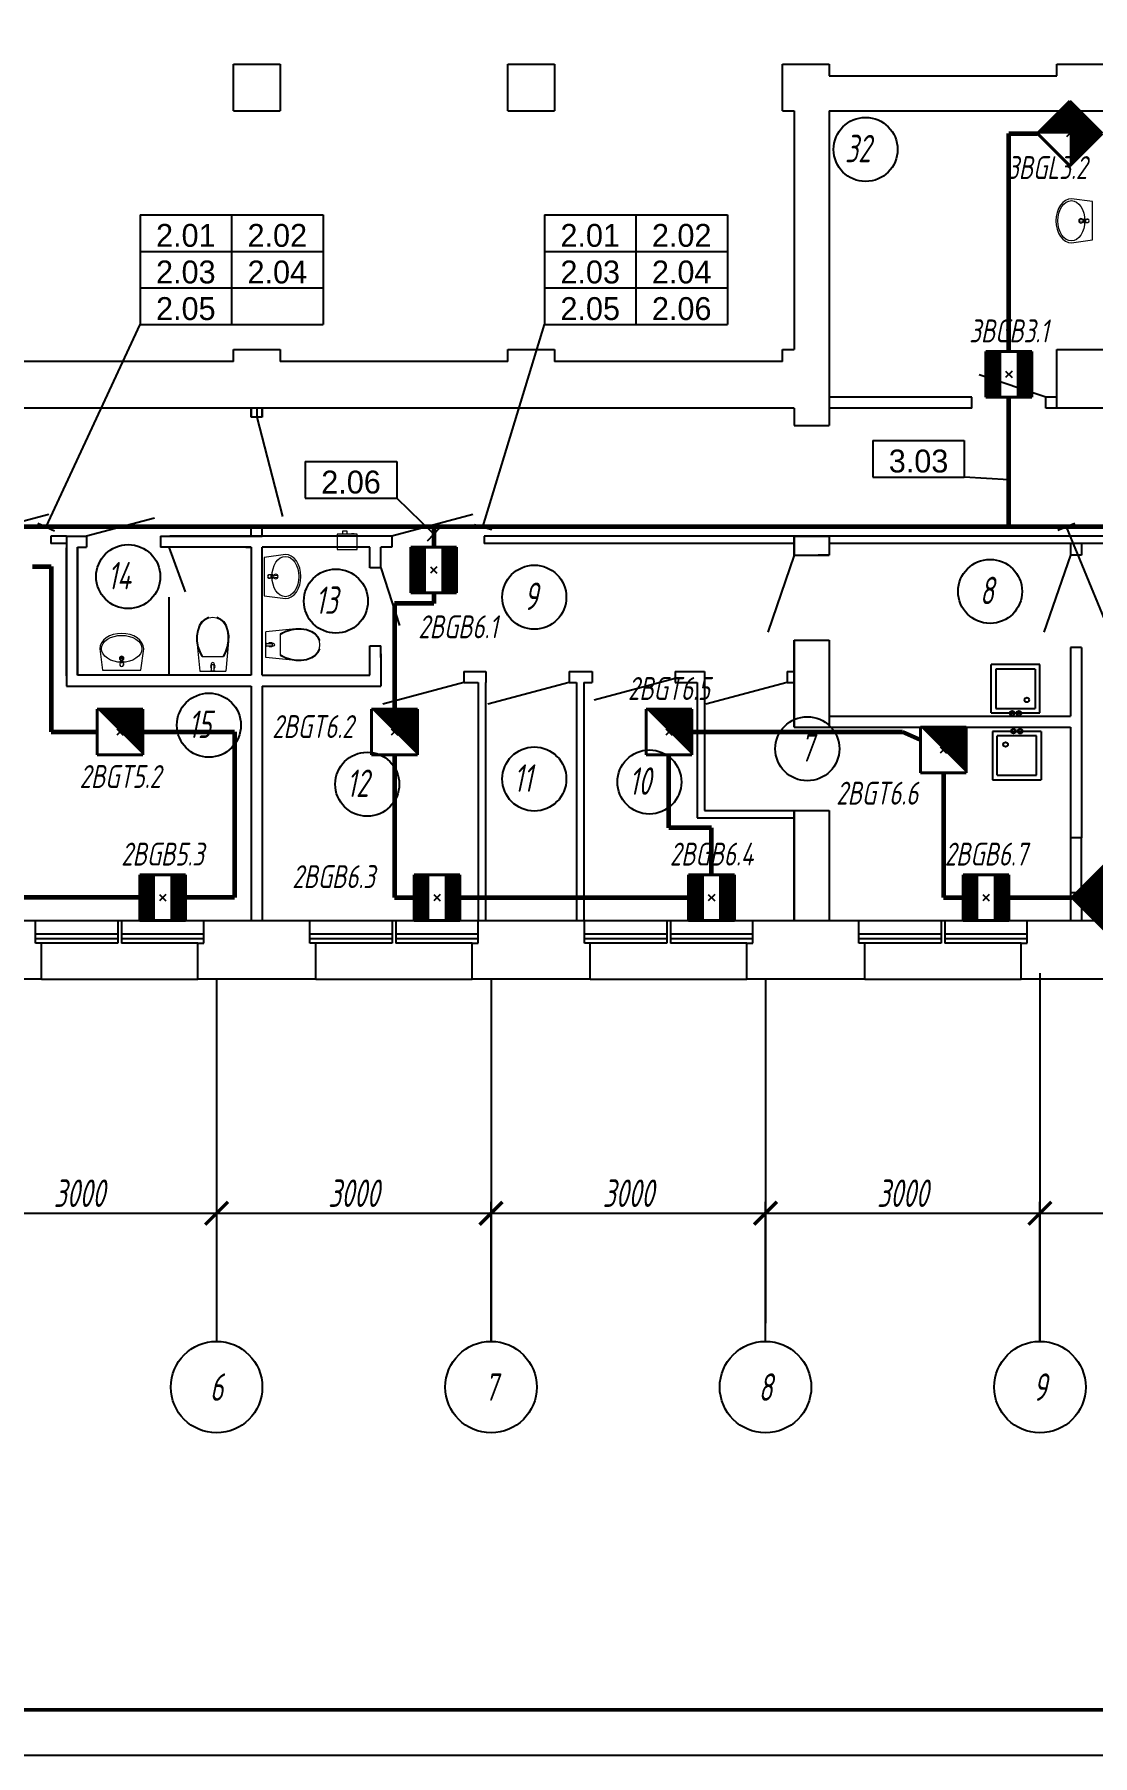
# Model space of a CAD drawing. Extents: x 0 to 1720, y -2086 to 3873.
# Drawn here: x 163.1 to 278.7, y -1192 to -1003.9 of the extents above; entities that cross this region are included whole.
import ezdxf
from ezdxf.enums import TextEntityAlignment as Align

# ---------------------------------------------------------------- set-up
doc = ezdxf.new("R2010")
doc.units = 0
for name, color, linetype, lineweight in [('1сантех', 160, 'Continuous', 13), ('EL_DEVICE', 1, 'Continuous', 40), ('EL_KABLE', 9, 'Continuous', 60)]:
    doc.layers.add(name, color=color, linetype=linetype, lineweight=lineweight)
for name, color, linetype in [('EL_DEVICE_NAME', 7, 'Continuous'), ('FORMAT', 134, 'Continuous'), ('OSI', 5, 'Continuous'), ('PLAN', 2, 'Continuous'), ('SYS_PIN', 7, 'Continuous')]:
    doc.layers.add(name, color=color, linetype=linetype)
doc.styles.add('R2_5', font='romant.shx', dxfattribs={"width": 0.65, "oblique": 12, "height": 2.5})

# ---------------------------------------------------------------- blocks, each defined once
blk = doc.blocks.new('раковина')
at = {"lineweight": 0}
for p, q in [((471040, 84579), (471009, 84347)), ((471459, 84579), (471040, 84579)), ((471040, 84578), (471040, 84578)), ((471094, 84451), (471127, 84470)), ((471127, 84470), (471165, 84483)), ((471165, 84483), (471207, 84492)), ((471207, 84492), (471250, 84495)), ((471231, 84521), (471231, 84525)), ((471233, 84489), (471231, 84521)), ((471236, 84481), (471241, 84439)), ((471239, 84502), (471261, 84502)), ((471239, 84502), (471261, 84502)), ((471239, 84490), (471239, 84502)), ((471250, 84495), (471293, 84492)), ((471259, 84439), (471264, 84481)), ((471261, 84502), (471261, 84490)), ((471267, 84489), (471269, 84521)), ((471269, 84521), (471269, 84525)), ((471293, 84492), (471334, 84483)), ((471334, 84483), (471372, 84470)), ((471372, 84470), (471405, 84451)), ((471489, 84347), (471459, 84579)), ((471459, 84578), (471459, 84578)), ((471009, 84347), (471014, 84314)), ((471014, 84314), (471028, 84283)), ((471028, 84283), (471050, 84253)), ((471029, 84347), (471034, 84376)), ((471034, 84318), (471029, 84347)), ((471034, 84376), (471046, 84404)), ((471046, 84291), (471034, 84318)), ((471046, 84404), (471067, 84429)), ((471067, 84265), (471046, 84291)), ((471067, 84429), (471094, 84451)), ((471405, 84451), (471433, 84429)), ((471433, 84429), (471453, 84404)), ((471453, 84291), (471433, 84265)), ((471449, 84253), (471472, 84283)), ((471453, 84404), (471466, 84376)), ((471466, 84318), (471453, 84291)), ((471466, 84376), (471469, 84347)), ((471469, 84347), (471466, 84318)), ((471472, 84283), (471485, 84314)), ((471485, 84314), (471489, 84347)), ((471050, 84253), (471080, 84228)), ((471094, 84243), (471067, 84265)), ((471080, 84228), (471116, 84207)), ((471127, 84225), (471094, 84243)), ((471116, 84207), (471158, 84191)), ((471165, 84211), (471127, 84225)), ((471158, 84191), (471203, 84182)), ((471207, 84203), (471165, 84211)), ((471203, 84182), (471250, 84179)), ((471250, 84200), (471207, 84203)), ((471293, 84203), (471250, 84200)), ((471250, 84179), (471297, 84182)), ((471334, 84211), (471293, 84203)), ((471297, 84182), (471342, 84191)), ((471372, 84225), (471334, 84211)), ((471342, 84191), (471383, 84207)), ((471405, 84243), (471372, 84225)), ((471383, 84207), (471420, 84228)), ((471433, 84265), (471405, 84243)), ((471420, 84228), (471449, 84253))]:
    blk.add_line(p, q, dxfattribs=at)
for centre, radius, start, end in [((471250, 84452), 24, 0, 180), ((471250, 84522), 20, 339.2856, 200.7144), ((471250, 84522), 19.2, 7.8374, 171.8967), ((471250, 84491), 16.9, 185.1696, 354.8304), ((471250, 84490), 16.9, 185.1696, 354.8304), ((471250, 84490), 10.9, 180, 0), ((471250, 84452), 24, 180, 0), ((471250, 84440), 8.95, 187.1389, 352.8611)]:
    blk.add_arc(centre, radius, start, end, dxfattribs=at)
blk = doc.blocks.new('унитаз')
at = {"lineweight": 0}
for p, q in [((469757, 84250), (469789, 84579)), ((470071, 84579), (469789, 84579)), ((469905, 84574), (469905, 84579)), ((469955, 84574), (469905, 84574)), ((469950, 84504), (469910, 84504)), ((469916, 84574), (469916, 84504)), ((469944, 84574), (469944, 84504)), ((469955, 84579), (469955, 84574)), ((470103, 84250), (470071, 84579)), ((469757, 84250), (469767, 84310)), ((469764, 84249), (469775, 84310)), ((469767, 84310), (469785, 84368)), ((469775, 84310), (469794, 84368)), ((469785, 84368), (469812, 84422)), ((469794, 84368), (469821, 84422)), ((469812, 84422), (470048, 84422)), ((470039, 84422), (470066, 84368)), ((470048, 84422), (470075, 84368)), ((470066, 84368), (470085, 84310)), ((470075, 84368), (470093, 84310)), ((470085, 84310), (470096, 84249)), ((470093, 84310), (470103, 84250)), ((469756, 84191), (469757, 84250)), ((469766, 84132), (469756, 84191)), ((469764, 84191), (469764, 84249)), ((469773, 84134), (469764, 84191)), ((469785, 84076), (469766, 84132)), ((469792, 84080), (469773, 84134)), ((470087, 84134), (470068, 84080)), ((470094, 84132), (470075, 84076)), ((470096, 84191), (470087, 84134)), ((470104, 84191), (470094, 84132)), ((470096, 84249), (470096, 84191)), ((470103, 84250), (470104, 84191)), ((469810, 84036), (469785, 84076)), ((469810, 84036), (469785, 84076)), ((469816, 84042), (469792, 84080)), ((469845, 84005), (469810, 84036)), ((469845, 84005), (469810, 84036)), ((469849, 84012), (469816, 84042)), ((469886, 83985), (469845, 84005)), ((469886, 83985), (469845, 84005)), ((469888, 83993), (469849, 84012)), ((469930, 83987), (469888, 83993)), ((469972, 83993), (469930, 83987)), ((470011, 84012), (469972, 83993)), ((470015, 84005), (469974, 83985)), ((470044, 84042), (470011, 84012)), ((470049, 84036), (470015, 84005)), ((470068, 84080), (470044, 84042)), ((470075, 84076), (470049, 84036))]:
    blk.add_line(p, q, dxfattribs=at)
for centre, radius, start, end in [((469930, 84528), 25, 126.86, 233.14), ((469930, 84504), 20, 180, 0), ((469930, 84528), 25, 306.86, 53.14)]:
    blk.add_arc(centre, radius, start, end, dxfattribs=at)
blk = doc.blocks.new('M_BATH_ACC_HAND DRYER_P')
at = {"lineweight": -2}
for p, q in [((166.666667, 76.537336), (166.666667, 48.537336)), ((166.666667, -1.678251), (166.666667, -52.335614))]:
    blk.add_line(p, q, dxfattribs=at)
blk.add_lwpolyline([(0, -110), (0, 110), (166.666667, 110), (166.666667, 76.537336), (171.666667, 76.537336), (171.666667, 48.537336), (166.666667, 48.537336), (166.666667, -1.678251), (201.250019, -1.678251), (201.250019, -52.335614), (166.666667, -52.335614), (166.666667, -110)], close=True, dxfattribs=at)
blk = doc.blocks.new('AUDIT_I_090828010712-1')
at = {"layer": '1сантех', "lineweight": 13, "xscale": -1, "zscale": -1}
blk.add_blockref('M_BATH_ACC_HAND DRYER_P', (0, 0), dxfattribs=at)
blk = doc.blocks.new('_ArchTick')
blk.add_lwpolyline([(-0.5, -0.5, 0.15, 0.15, 0), (0.5, 0.5, 0.15, 0.15, 0)], format="xyseb")
blk = doc.blocks.new('OS_DAT_BGB')
at = {"layer": 'EL_DEVICE'}
for p, q in [((-2.5, 2.5), (2.5, 2.5)), ((-2.5, -2.5), (-2.5, 2.5)), ((2.5, 2.5), (2.5, -2.5)), ((2.5, -2.5), (-2.5, -2.5))]:
    blk.add_line(p, q, dxfattribs=at)
for points in [[(-1.67, 2.5, 1.67, 1.67, 0), (-1.67, -2.5, 1.67, 1.67, 0)], [(1.67, 2.5, 1.67, 1.67, 0), (1.67, -2.5, 1.67, 1.67, 0)]]:
    blk.add_lwpolyline(points, format="xyseb", dxfattribs=at)
blk = doc.blocks.new('CONNECTOR_SQUARE')
at = {"layer": 'SYS_PIN'}
for p, q in [((-0.35, 0.35), (0.35, -0.35)), ((0.35, 0.35), (-0.35, -0.35))]:
    blk.add_line(p, q, dxfattribs=at)
blk = doc.blocks.new('OS_DAT_BGT')
at = {"layer": 'EL_DEVICE'}
for p, q in [((-2.5, 2.5), (2.5, 2.5)), ((-2.5, -2.5), (-2.5, 2.5)), ((2.5, 2.5), (2.5, -2.5)), ((2.5, -2.5), (-2.5, -2.5))]:
    blk.add_line(p, q, dxfattribs=at)
blk.add_lwpolyline([(2.5, 2.5, 0, 7.07, 0), (0, 0, 7.07, 7.07, 0)], format="xyseb", dxfattribs=at)
blk = doc.blocks.new('OS_DAT_BGL')
at = {"layer": 'EL_DEVICE'}
for p, q in [((-2.5, 2.5), (2.5, 2.5)), ((-2.5, -2.5), (-2.5, 2.5)), ((2.5, 2.5), (2.5, -2.5)), ((2.5, -2.5), (-2.5, -2.5))]:
    blk.add_line(p, q, dxfattribs=at)
for points in [[(-2.5, 2.5, 0, 7.07, 0), (0, 0, 7.07, 7.07, 0)], [(2.5, 2.5, 0, 7.07, 0), (0, 0, 7.07, 7.07, 0)]]:
    blk.add_lwpolyline(points, format="xyseb", dxfattribs=at)

msp = doc.modelspace()

# ---------------------------------------------------------------- linework, layer by layer
for p, q in [((174.64, -1023.61), (194.64, -1023.61)), ((174.64, -1023.61), (174.64, -1035.61)), ((184.64, -1023.61), (184.64, -1035.61)), ((194.64, -1023.61), (194.64, -1035.61)), ((218.84, -1023.61), (238.84, -1023.61)), ((218.84, -1023.61), (218.84, -1035.61)), ((228.84, -1023.61), (228.84, -1035.61)), ((238.84, -1023.61), (238.84, -1035.61)), ((174.64, -1027.61), (194.64, -1027.61)), ((218.84, -1027.61), (238.84, -1027.61)), ((174.64, -1031.61), (194.64, -1031.61)), ((218.84, -1031.61), (238.84, -1031.61)), ((164.36, -1057.73), (174.64, -1035.61)), ((174.64, -1035.61), (194.64, -1035.61)), ((212.12, -1057.73), (218.84, -1035.61)), ((218.84, -1035.61), (238.84, -1035.61)), ((254.73, -1048.27), (264.73, -1048.27)), ((254.73, -1048.27), (254.73, -1052.27)), ((264.73, -1048.27), (264.73, -1052.27)), ((192.7, -1050.57), (202.7, -1050.57)), ((192.7, -1050.57), (192.7, -1054.57)), ((202.7, -1050.57), (202.7, -1054.57)), ((254.73, -1052.27), (264.73, -1052.27)), ((269.6, -1052.59), (264.73, -1052.27)), ((269.53, -1053.59), (269.67, -1051.6)), ((192.7, -1054.57), (202.7, -1054.57)), ((206.74, -1058.52), (202.7, -1054.57)), ((163.46, -1057.31), (165.27, -1058.15)), ((206.04, -1059.23), (207.44, -1057.8)), ((211.16, -1057.44), (213.08, -1058.02)), ((276.8, -1057.35), (274.95, -1058.11)), ((275.87, -1057.73), (282.03, -1072.65))]:
    msp.add_line(p, q)
at = {"layer": 'EL_KABLE'}
for p, q in [((269.6, -1038.55), (269.6, -1014.73)), ((269.6, -1014.73), (272.71, -1014.73)), ((269.6, -1057.73), (269.6, -1043.55)), ((1183.2, -1057.73), (41.9, -1057.73)), ((1183.2, -1057.73), (69.9, -1057.73)), ((1183.2, -1057.73), (81.4, -1057.73)), ((1183.2, -1057.73), (101.73, -1057.73)), ((1183.2, -1057.73), (160.37, -1057.73)), ((1183.2, -1057.73), (206.74, -1057.73)), ((206.74, -1057.73), (206.74, -1059.93)), ((1183.2, -1057.73), (269.6, -1057.73)), ((162.87, -1062.03), (164.91, -1062.03)), ((164.91, -1062.03), (164.91, -1080.13)), ((206.74, -1066.1), (202.45, -1066.1)), ((202.45, -1066.1), (202.45, -1077.63)), ((206.74, -1064.93), (206.74, -1066.1)), ((164.91, -1080.13), (169.95, -1080.13)), ((174.95, -1080.13), (184.95, -1080.13)), ((184.95, -1080.13), (184.95, -1098.23)), ((234.95, -1080.13), (257.96, -1080.13)), ((257.96, -1080.13), (259.95, -1081)), ((202.45, -1082.63), (202.45, -1098.23)), ((232.45, -1090.62), (232.45, -1082.63)), ((262.45, -1084.6), (262.45, -1098.23)), ((237.1, -1090.62), (232.45, -1090.62)), ((237.1, -1095.73), (237.1, -1090.62)), ((174.6, -1098.23), (157.4, -1098.23)), ((184.95, -1098.23), (179.6, -1098.23)), ((202.45, -1098.23), (204.6, -1098.23)), ((209.6, -1098.23), (234.6, -1098.23)), ((262.45, -1098.23), (264.6, -1098.23)), ((269.6, -1098.23), (276.5, -1098.23))]:
    msp.add_line(p, q, dxfattribs=at)
at = {"layer": 'FORMAT'}
msp.add_lwpolyline([(0, -895), (1720.39, -895), (1720.39, -1192), (0, -1192)], close=True, dxfattribs=at)
at = {"layer": 'FORMAT', "lineweight": 50}
msp.add_lwpolyline([(20, -1187), (20, -900), (1715.39, -900), (1715.39, -1187)], close=True, dxfattribs=at)
at = {"layer": 'OSI'}
for p, q in [((183, -1107.13), (183, -1146.73)), ((183, -1107.75), (183, -1133.98)), ((213, -1107.13), (213, -1146.73)), ((243, -1107.13), (243, -1144.73)), ((243, -1107.75), (243, -1133.98)), ((273, -1106.5), (273, -1133.98)), ((273, -1107.13), (273, -1146.73)), ((183, -1109.35), (183, -1133.98)), ((213, -1108.73), (213, -1133.98)), ((213, -1109.35), (213, -1133.98)), ((243, -1109.35), (243, -1133.98)), ((273, -1108.73), (273, -1133.98)), ((151, -1132.73), (185, -1132.73)), ((181, -1132.73), (215, -1132.73)), ((211, -1132.73), (245, -1132.73)), ((241, -1132.73), (275, -1132.73)), ((271, -1132.73), (305, -1132.73))]:
    msp.add_line(p, q, dxfattribs=at)
at = {"layer": 'OSI', "lineweight": 25}
for p, q in [((213, -1146.73), (213, -1131.48)), ((213, -1146.73), (213, -1131.48)), ((243, -1144.1), (243, -1131.48)), ((243, -1146.73), (243, -1131.48)), ((273, -1146.73), (273, -1131.48)), ((273, -1146.73), (273, -1131.48))]:
    msp.add_line(p, q, dxfattribs=at)
for centre in [(183, -1151.73), (213, -1151.73), (243, -1151.73), (273, -1151.73)]:
    msp.add_circle(centre, 5, dxfattribs=at)
at = {"layer": 'PLAN'}
for p, q in [((184.85, -1007.13), (189.95, -1007.13)), ((184.85, -1012.23), (184.85, -1007.13)), ((189.95, -1007.13), (189.95, -1012.23)), ((214.85, -1007.13), (219.95, -1007.13)), ((214.85, -1012.23), (214.85, -1007.13)), ((219.95, -1007.13), (219.95, -1012.23)), ((244.85, -1007.13), (249.95, -1007.13)), ((244.85, -1012.23), (244.85, -1007.13)), ((249.95, -1007.13), (249.95, -1008.43)), ((274.85, -1007.13), (279.95, -1007.13)), ((274.85, -1008.43), (274.85, -1007.13)), ((249.95, -1008.43), (274.85, -1008.43)), ((184.85, -1012.23), (189.95, -1012.23)), ((214.85, -1012.23), (219.95, -1012.23)), ((244.85, -1012.23), (246.15, -1012.23)), ((246.15, -1012.23), (246.15, -1038.33)), ((249.95, -1012.23), (549.4, -1012.23)), ((249.95, -1012.23), (249.95, -1046.63)), ((268.76, -1012.23), (278.76, -1012.23)), ((184.85, -1039.63), (159.95, -1039.63)), ((184.85, -1039.63), (184.85, -1038.33)), ((184.85, -1038.33), (189.95, -1038.33)), ((189.95, -1038.33), (189.95, -1039.63)), ((214.85, -1039.63), (189.95, -1039.63)), ((214.85, -1039.63), (214.85, -1038.33)), ((214.85, -1038.33), (219.95, -1038.33)), ((219.95, -1038.33), (219.95, -1039.63)), ((244.85, -1039.63), (219.95, -1039.63)), ((244.85, -1039.63), (244.85, -1038.33)), ((244.85, -1038.33), (246.15, -1038.33)), ((274.85, -1044.73), (274.85, -1038.33)), ((274.85, -1038.33), (279.95, -1038.33)), ((273.65, -1043.55), (266.36, -1041.1)), ((265.55, -1043.55), (249.95, -1043.55)), ((265.55, -1044.73), (265.55, -1043.55)), ((274.85, -1043.55), (273.65, -1043.55)), ((273.65, -1044.73), (273.65, -1043.55)), ((246.15, -1044.73), (55.2, -1044.73)), ((186.8, -1045.73), (186.8, -1044.73)), ((186.8, -1044.73), (186.8, -1045.73)), ((188, -1044.73), (186.8, -1044.73)), ((188, -1045.73), (186.8, -1045.73)), ((187.4, -1044.73), (187.4, -1045.73)), ((187.4, -1045.73), (190.2, -1056.57)), ((188, -1045.73), (188, -1044.73)), ((188, -1044.73), (188, -1045.73)), ((246.15, -1044.73), (246.15, -1046.63)), ((265.55, -1044.73), (249.95, -1044.73)), ((274.85, -1044.73), (273.65, -1044.73)), ((286.71, -1044.73), (274.85, -1044.73)), ((246.15, -1046.63), (249.96, -1046.63)), ((164.65, -1056.37), (155.77, -1058.73)), ((176.23, -1056.75), (168.78, -1058.73)), ((211.02, -1056.37), (202.14, -1058.73)), ((166.6, -1058.73), (164.87, -1058.73)), ((164.87, -1058.73), (164.87, -1059.53)), ((164.87, -1058.73), (164.87, -1059.53)), ((166.6, -1058.73), (166.6, -1075.13)), ((166.6, -1058.73), (168.78, -1058.73)), ((168.78, -1058.73), (168.78, -1059.93)), ((176.88, -1058.73), (186.8, -1058.73)), ((176.88, -1058.73), (176.88, -1059.93)), ((202.14, -1058.73), (177.88, -1058.73)), ((186.2, -1058.73), (188, -1058.73)), ((186.2, -1058.73), (188, -1058.73)), ((186.8, -1058.73), (186.8, -1057.75)), ((188, -1057.75), (186.8, -1057.75)), ((188, -1058.73), (188, -1057.75)), ((202.14, -1058.73), (202.14, -1059.93)), ((202.14, -1058.73), (202.14, -1059.53)), ((246.15, -1058.73), (212.24, -1058.73)), ((212.24, -1058.73), (212.24, -1059.53)), ((319.04, -1058.73), (246.15, -1058.73)), ((246.15, -1058.73), (246.15, -1060.8)), ((246.15, -1060.8), (246.15, -1058.73)), ((246.16, -1058.73), (249.96, -1058.73)), ((249.95, -1058.73), (249.95, -1060.8)), ((166.6, -1059.53), (164.87, -1059.53)), ((166.6, -1069.99), (166.6, -1059.99)), ((166.6, -1073.99), (166.6, -1059.99)), ((167.8, -1069.93), (167.8, -1059.93)), ((167.8, -1073.93), (167.8, -1059.93)), ((167.8, -1059.93), (167.8, -1073.93)), ((167.8, -1059.93), (168.78, -1059.93)), ((186.8, -1059.93), (176.88, -1059.93)), ((177.8, -1059.93), (179.56, -1064.81)), ((186.2, -1059.93), (186.8, -1059.93)), ((186.8, -1059.93), (186.8, -1073.53)), ((186.8, -1059.93), (186.8, -1073.93)), ((188, -1062.56), (188, -1059.93)), ((199.74, -1059.93), (188, -1059.93)), ((188, -1073.93), (188, -1059.93)), ((199.74, -1062.2), (199.74, -1059.93)), ((202.14, -1059.93), (200.94, -1059.93)), ((200.94, -1062.2), (200.94, -1059.93)), ((217.8, -1059.53), (212.24, -1059.53)), ((246.15, -1059.53), (217.8, -1059.53)), ((246.15, -1060.8), (243.26, -1069.21)), ((246.15, -1060.8), (249.95, -1060.8)), ((249.94, -1060.8), (248.74, -1060.8)), ((319.04, -1059.53), (249.95, -1059.53)), ((276.34, -1060.8), (273.44, -1069.21)), ((276.34, -1059.6), (276.34, -1060.8)), ((277.54, -1060.8), (276.34, -1060.8)), ((277.54, -1059.6), (277.54, -1060.8)), ((200.94, -1062.2), (199.74, -1062.2)), ((200.94, -1062.2), (199.74, -1062.2)), ((200.94, -1062.2), (202.99, -1068.51)), ((177.8, -1065.39), (177.8, -1073.93)), ((246.15, -1070.08), (246.15, -1079.6)), ((246.15, -1070.08), (249.95, -1070.08)), ((246.15, -1079.6), (246.15, -1070.08)), ((249.95, -1070.08), (249.95, -1079.6)), ((199.74, -1070.7), (200.94, -1070.7)), ((199.74, -1073.93), (199.74, -1070.7)), ((200.94, -1072), (200.94, -1070.7)), ((200.94, -1071.6), (200.94, -1074.73)), ((200.94, -1071.6), (200.94, -1071.6)), ((200.94, -1072), (200.94, -1075.13)), ((200.94, -1072), (200.94, -1072)), ((276.34, -1070.9), (276.34, -1078.4)), ((277.54, -1070.9), (276.34, -1070.9)), ((277.54, -1070.9), (277.54, -1091.71)), ((186.8, -1073.93), (167.8, -1073.93)), ((188, -1073.93), (199.74, -1073.93)), ((210.04, -1073.53), (212.44, -1073.53)), ((210.04, -1073.53), (210.04, -1074.73)), ((212.44, -1073.53), (212.44, -1074.73)), ((221.54, -1073.53), (224.04, -1073.53)), ((221.54, -1073.53), (221.54, -1074.73)), ((224.04, -1073.53), (224.04, -1074.73)), ((233.14, -1073.53), (236.34, -1073.53)), ((233.14, -1073.53), (233.14, -1074.73)), ((236.34, -1073.53), (236.34, -1088.7)), ((245.35, -1073.53), (246.15, -1073.53)), ((245.35, -1073.53), (245.35, -1074.73)), ((245.35, -1073.53), (246.15, -1073.53)), ((245.35, -1073.53), (245.35, -1074.73)), ((245.35, -1073.53), (246.15, -1073.53)), ((245.35, -1073.53), (245.35, -1074.73)), ((245.35, -1073.53), (246.15, -1073.53)), ((245.35, -1073.53), (245.35, -1074.73)), ((245.35, -1073.53), (246.15, -1073.53)), ((245.35, -1073.53), (245.35, -1074.73)), ((245.35, -1073.53), (246.15, -1073.53)), ((245.35, -1073.53), (245.35, -1074.73)), ((245.35, -1073.53), (246.15, -1073.53)), ((245.35, -1073.53), (245.35, -1074.73)), ((267.68, -1078.05), (267.68, -1072.75)), ((272.99, -1072.75), (267.68, -1072.75)), ((272.48, -1073.25), (268.18, -1073.25)), ((268.18, -1073.25), (268.18, -1077.55)), ((272.48, -1073.25), (272.48, -1077.55)), ((272.99, -1078.05), (272.99, -1072.75)), ((166.6, -1075.13), (186.8, -1075.13)), ((186.8, -1075.13), (186.8, -1100.73)), ((188, -1075.13), (188, -1100.73)), ((188, -1075.13), (200.94, -1075.13)), ((210.04, -1074.73), (201.16, -1077.1)), ((210.04, -1074.73), (211.6, -1074.73)), ((211.6, -1074.73), (211.6, -1100.73)), ((212.4, -1074.73), (212.4, -1100.73)), ((221.54, -1074.73), (212.66, -1077.1)), ((221.54, -1074.73), (222.34, -1074.73)), ((222.34, -1074.73), (222.34, -1100.73)), ((223.14, -1074.73), (223.14, -1100.73)), ((223.14, -1074.73), (224.04, -1074.73)), ((233.14, -1074.3), (224.26, -1076.66)), ((233.14, -1074.73), (235.54, -1074.73)), ((235.54, -1074.73), (235.54, -1089.52)), ((245.35, -1074.73), (236.47, -1077.1)), ((245.35, -1074.73), (246.15, -1074.73)), ((245.35, -1074.73), (246.15, -1074.73)), ((245.35, -1074.73), (246.15, -1074.73)), ((245.35, -1074.73), (246.15, -1074.73)), ((245.35, -1074.73), (246.15, -1074.73)), ((245.35, -1074.73), (246.15, -1074.73)), ((245.35, -1074.73), (246.15, -1074.73)), ((268.18, -1077.55), (272.48, -1077.55)), ((246.15, -1079.6), (276.34, -1079.6)), ((249.95, -1078.4), (276.34, -1078.4)), ((267.68, -1078.05), (272.99, -1078.05)), ((276.34, -1079.6), (276.34, -1091.71)), ((273.12, -1080.07), (267.82, -1080.07)), ((267.82, -1080.07), (267.82, -1085.37)), ((272.62, -1080.57), (268.32, -1080.57)), ((268.32, -1084.87), (268.32, -1080.57)), ((272.62, -1084.87), (272.62, -1080.57)), ((273.12, -1080.07), (273.12, -1085.37)), ((268.32, -1084.87), (272.62, -1084.87)), ((267.82, -1085.37), (273.12, -1085.37)), ((236.34, -1088.7), (249.95, -1088.7)), ((246.15, -1088.7), (246.15, -1100.73)), ((246.15, -1100.73), (246.15, -1088.7)), ((249.95, -1088.7), (249.95, -1100.73)), ((235.54, -1089.52), (246.11, -1089.52)), ((276.34, -1091.71), (276.34, -1097.71)), ((277.54, -1091.71), (276.34, -1091.71)), ((277.54, -1097.71), (277.54, -1091.71)), ((246.15, -1094.73), (246.15, -1100.73)), ((249.95, -1094.73), (249.95, -1100.73)), ((277.54, -1097.71), (276.34, -1097.71)), ((276.34, -1097.71), (276.34, -1100.73)), ((277.54, -1097.71), (277.54, -1100.73)), ((151.6, -1100.73), (163.2, -1100.73)), ((163.2, -1103.23), (163.2, -1100.73)), ((163.2, -1100.73), (181.6, -1100.73)), ((172.2, -1102.23), (163.2, -1102.23)), ((172.2, -1100.73), (172.2, -1103.23)), ((172.6, -1100.73), (172.6, -1103.23)), ((181.6, -1102.23), (172.6, -1102.23)), ((181.6, -1100.73), (193.2, -1100.73)), ((181.6, -1103.23), (181.6, -1100.73)), ((193.2, -1103.23), (193.2, -1100.73)), ((193.2, -1100.73), (211.6, -1100.73)), ((202.2, -1102.23), (193.2, -1102.23)), ((202.2, -1100.73), (202.2, -1103.23)), ((202.6, -1100.73), (202.6, -1103.23)), ((211.6, -1102.23), (202.6, -1102.23)), ((211.6, -1100.73), (223.2, -1100.73)), ((211.6, -1103.23), (211.6, -1100.73)), ((223.2, -1103.23), (223.2, -1100.73)), ((223.2, -1100.73), (241.6, -1100.73)), ((232.2, -1102.23), (223.2, -1102.23)), ((232.2, -1100.73), (232.2, -1103.23)), ((232.6, -1100.73), (232.6, -1103.23)), ((241.6, -1102.23), (232.6, -1102.23)), ((241.6, -1100.73), (253.2, -1100.73)), ((241.6, -1103.23), (241.6, -1100.73)), ((253.2, -1103.23), (253.2, -1100.73)), ((253.2, -1100.73), (271.6, -1100.73)), ((262.2, -1102.23), (253.2, -1102.23)), ((262.2, -1100.73), (262.2, -1103.23)), ((262.6, -1100.73), (262.6, -1103.23)), ((271.6, -1102.23), (262.6, -1102.23)), ((271.6, -1100.73), (283.2, -1100.73)), ((271.6, -1103.23), (271.6, -1100.73)), ((172.2, -1102.73), (163.2, -1102.73)), ((163.85, -1103.23), (163.2, -1103.23)), ((163.85, -1107.13), (163.85, -1103.23)), ((172.2, -1103.23), (163.85, -1103.23)), ((181.6, -1102.73), (172.6, -1102.73)), ((180.95, -1103.23), (172.6, -1103.23)), ((180.95, -1107.13), (180.95, -1103.23)), ((180.95, -1103.23), (181.6, -1103.23)), ((202.2, -1102.73), (193.2, -1102.73)), ((193.85, -1103.23), (193.2, -1103.23)), ((193.85, -1107.13), (193.85, -1103.23)), ((202.2, -1103.23), (193.85, -1103.23)), ((211.6, -1102.73), (202.6, -1102.73)), ((210.95, -1103.23), (202.6, -1103.23)), ((210.95, -1107.13), (210.95, -1103.23)), ((210.95, -1103.23), (211.6, -1103.23)), ((232.2, -1102.73), (223.2, -1102.73)), ((223.85, -1103.23), (223.2, -1103.23)), ((223.85, -1107.13), (223.85, -1103.23)), ((232.2, -1103.23), (223.85, -1103.23)), ((241.6, -1102.73), (232.6, -1102.73)), ((240.95, -1103.23), (232.6, -1103.23)), ((240.95, -1107.13), (240.95, -1103.23)), ((240.95, -1103.23), (241.6, -1103.23)), ((262.2, -1102.73), (253.2, -1102.73)), ((253.85, -1103.23), (253.2, -1103.23)), ((253.85, -1107.13), (253.85, -1103.23)), ((262.2, -1103.23), (253.85, -1103.23)), ((271.6, -1102.73), (262.6, -1102.73)), ((270.95, -1103.23), (262.6, -1103.23)), ((270.95, -1107.13), (270.95, -1103.23)), ((270.95, -1103.23), (271.6, -1103.23)), ((163.85, -1107.13), (150.95, -1107.13)), ((163.85, -1107.13), (180.95, -1107.13)), ((193.85, -1107.13), (180.95, -1107.13)), ((193.85, -1107.13), (210.95, -1107.13)), ((223.85, -1107.13), (210.95, -1107.13)), ((223.85, -1107.13), (240.95, -1107.13)), ((253.85, -1107.13), (240.95, -1107.13)), ((253.85, -1107.13), (270.95, -1107.13)), ((283.85, -1107.13), (270.95, -1107.13))]:
    msp.add_line(p, q, dxfattribs=at)
for centre, radius in [((253.94, -1016.47), 3.5), ((173.34, -1063.15), 3.5), ((196.04, -1065.83), 3.5), ((217.73, -1065.4), 3.5), ((267.55, -1064.77), 3.5), ((182.16, -1079.39), 3.5), ((269.97, -1078.07), 0.25), ((270.7, -1078.08), 0.25), ((271.57, -1076.63), 0.25), ((247.57, -1081.97), 3.5), ((269.24, -1081.5), 0.25), ((270.11, -1080.04), 0.25), ((270.83, -1080.05), 0.25), ((199.47, -1085.84), 3.5), ((217.73, -1085.27), 3.5), ((230.31, -1085.6), 3.5)]:
    msp.add_circle(centre, radius, dxfattribs=at)

# ---------------------------------------------------------------- block references
for p, rotation in [((276.25, -1014.73), -45), ((280.04, -1098.23), 135)]:
    msp.add_blockref('OS_DAT_BGL', p, dxfattribs=dict(rotation=rotation))
for name, p in [('CONNECTOR_SQUARE', (276.25, -1014.73)), ('OS_DAT_BGB', (269.6, -1041.05)), ('CONNECTOR_SQUARE', (269.6, -1041.05)), ('OS_DAT_BGB', (206.74, -1062.43)), ('CONNECTOR_SQUARE', (206.74, -1062.43)), ('OS_DAT_BGT', (172.45, -1080.13)), ('OS_DAT_BGT', (202.45, -1080.13)), ('OS_DAT_BGT', (232.45, -1080.13)), ('OS_DAT_BGT', (262.45, -1082.1)), ('CONNECTOR_SQUARE', (172.45, -1080.13)), ('CONNECTOR_SQUARE', (202.45, -1080.13)), ('CONNECTOR_SQUARE', (232.45, -1080.13)), ('CONNECTOR_SQUARE', (262.45, -1082.1)), ('OS_DAT_BGB', (177.1, -1098.23)), ('OS_DAT_BGB', (207.1, -1098.23)), ('OS_DAT_BGB', (237.1, -1098.23)), ('OS_DAT_BGB', (267.1, -1098.23)), ('CONNECTOR_SQUARE', (177.1, -1098.23)), ('CONNECTOR_SQUARE', (207.1, -1098.23)), ('CONNECTOR_SQUARE', (237.1, -1098.23)), ('CONNECTOR_SQUARE', (267.1, -1098.23))]:
    msp.add_blockref(name, p)
at = {"layer": 'OSI', "xscale": 2.5, "yscale": 2.5, "zscale": 2.5}
for p in [(183, -1132.73), (213, -1132.73), (243, -1132.73), (273, -1132.73)]:
    msp.add_blockref('_ArchTick', p, dxfattribs=at)
at = {"layer": 'OSI', "xscale": 2.5, "yscale": 2.5, "zscale": 2.5, "rotation": 180}
for p in [(183, -1132.73), (213, -1132.73), (243, -1132.73), (273, -1132.73)]:
    msp.add_blockref('_ArchTick', p, dxfattribs=at)
at = {"layer": 'PLAN', "yscale": 0.01, "zscale": 0.01}
for name, p, xscale, rotation in [('раковина', (-567.04, 3688.23), 0.01, 270), ('AUDIT_I_090828010712-1', (197.28, -1060.19), 0.01, 270), ('раковина', (1034, -5775.64), 0.01, 90), ('раковина', (1034, -5775.64), 0.01, 90), ('унитаз', (4881.89, -227.71), 0.01, 180), ('раковина', (4885.13, -227.57), 0.01, 180), ('унитаз', (1034.17, 3628.71), -0.01, 90), ('унитаз', (1034.17, 3628.71), -0.01, 90)]:
    msp.add_blockref(name, p, dxfattribs=dict(at, xscale=xscale, rotation=rotation))

# ---------------------------------------------------------------- texts
at = {"char_height": 2.5, "attachment_point": 2, "line_spacing_factor": 0.96}
for s, insert in [('2.01', (179.64, -1024.61)), ('2.02', (189.64, -1024.61)), ('2.01', (223.84, -1024.61)), ('2.02', (233.84, -1024.61)), ('2.03', (179.64, -1028.61)), ('2.04', (189.64, -1028.61)), ('2.03', (223.84, -1028.61)), ('2.04', (233.84, -1028.61)), ('2.05', (179.64, -1032.61)), ('2.05', (223.84, -1032.61)), ('2.06', (233.84, -1032.61)), ('3.03', (259.73, -1049.27)), ('2.06', (197.7, -1051.57))]:
    msp.add_mtext(s, dxfattribs=dict(at, insert=insert))
at = {"layer": 'EL_DEVICE_NAME', "style": 'R2_5', "oblique": 12, "width": 0.7}
msp.add_text('3BGL3.2', height=2.5, dxfattribs=at).set_placement((273.78, -1017.2), align=Align.TOP_CENTER)
for s, p in [('3BGB3.1', (269.6, -1037.55)), ('2BGB6.1', (209.39, -1069.89)), ('2BGT6.5', (232.45, -1076.63)), ('2BGT6.2', (193.52, -1080.79)), ('2BGT5.2', (172.47, -1086.25)), ('2BGT6.6', (255.21, -1088.07)), ('2BGB5.3', (177.1, -1094.73)), ('2BGB6.4', (237.1, -1094.73)), ('2BGB6.7', (267.1, -1094.73)), ('2BGB6.3', (195.79, -1097.19))]:
    msp.add_text(s, height=2.5, dxfattribs=at).set_placement(p, align=Align.CENTER)
at = {"layer": 'OSI', "lineweight": 25, "style": 'R2_5', "oblique": 12, "width": 0.65}
for s, p in [('6', (183, -1151.73)), ('7', (213, -1151.73)), ('8', (243, -1151.73)), ('9', (273, -1151.73))]:
    msp.add_text(s, height=3, dxfattribs=at).set_placement(p, align=Align.MIDDLE_CENTER)
at = {"layer": 'OSI', "char_height": 3, "attachment_point": 5, "style": 'R2_5'}
for insert in [(168, -1130.54), (198, -1130.54), (228, -1130.54), (258, -1130.54)]:
    msp.add_mtext('3000', dxfattribs=dict(at, insert=insert))
at = {"layer": 'PLAN', "style": 'R2_5', "oblique": 12, "width": 0.65}
for s, p in [('32', (251.69, -1017.87)), ('14', (171.09, -1064.55)), ('13', (193.79, -1067.23)), ('9', (216.61, -1066.8)), ('8', (266.43, -1066.17)), ('15', (179.92, -1080.79)), ('7', (246.82, -1083.37)), ('12', (197.22, -1087.24)), ('11', (215.48, -1086.67)), ('10', (228.08, -1087))]:
    msp.add_text(s, height=3, dxfattribs=at).set_placement(p)

doc.saveas('drawing.dxf')
